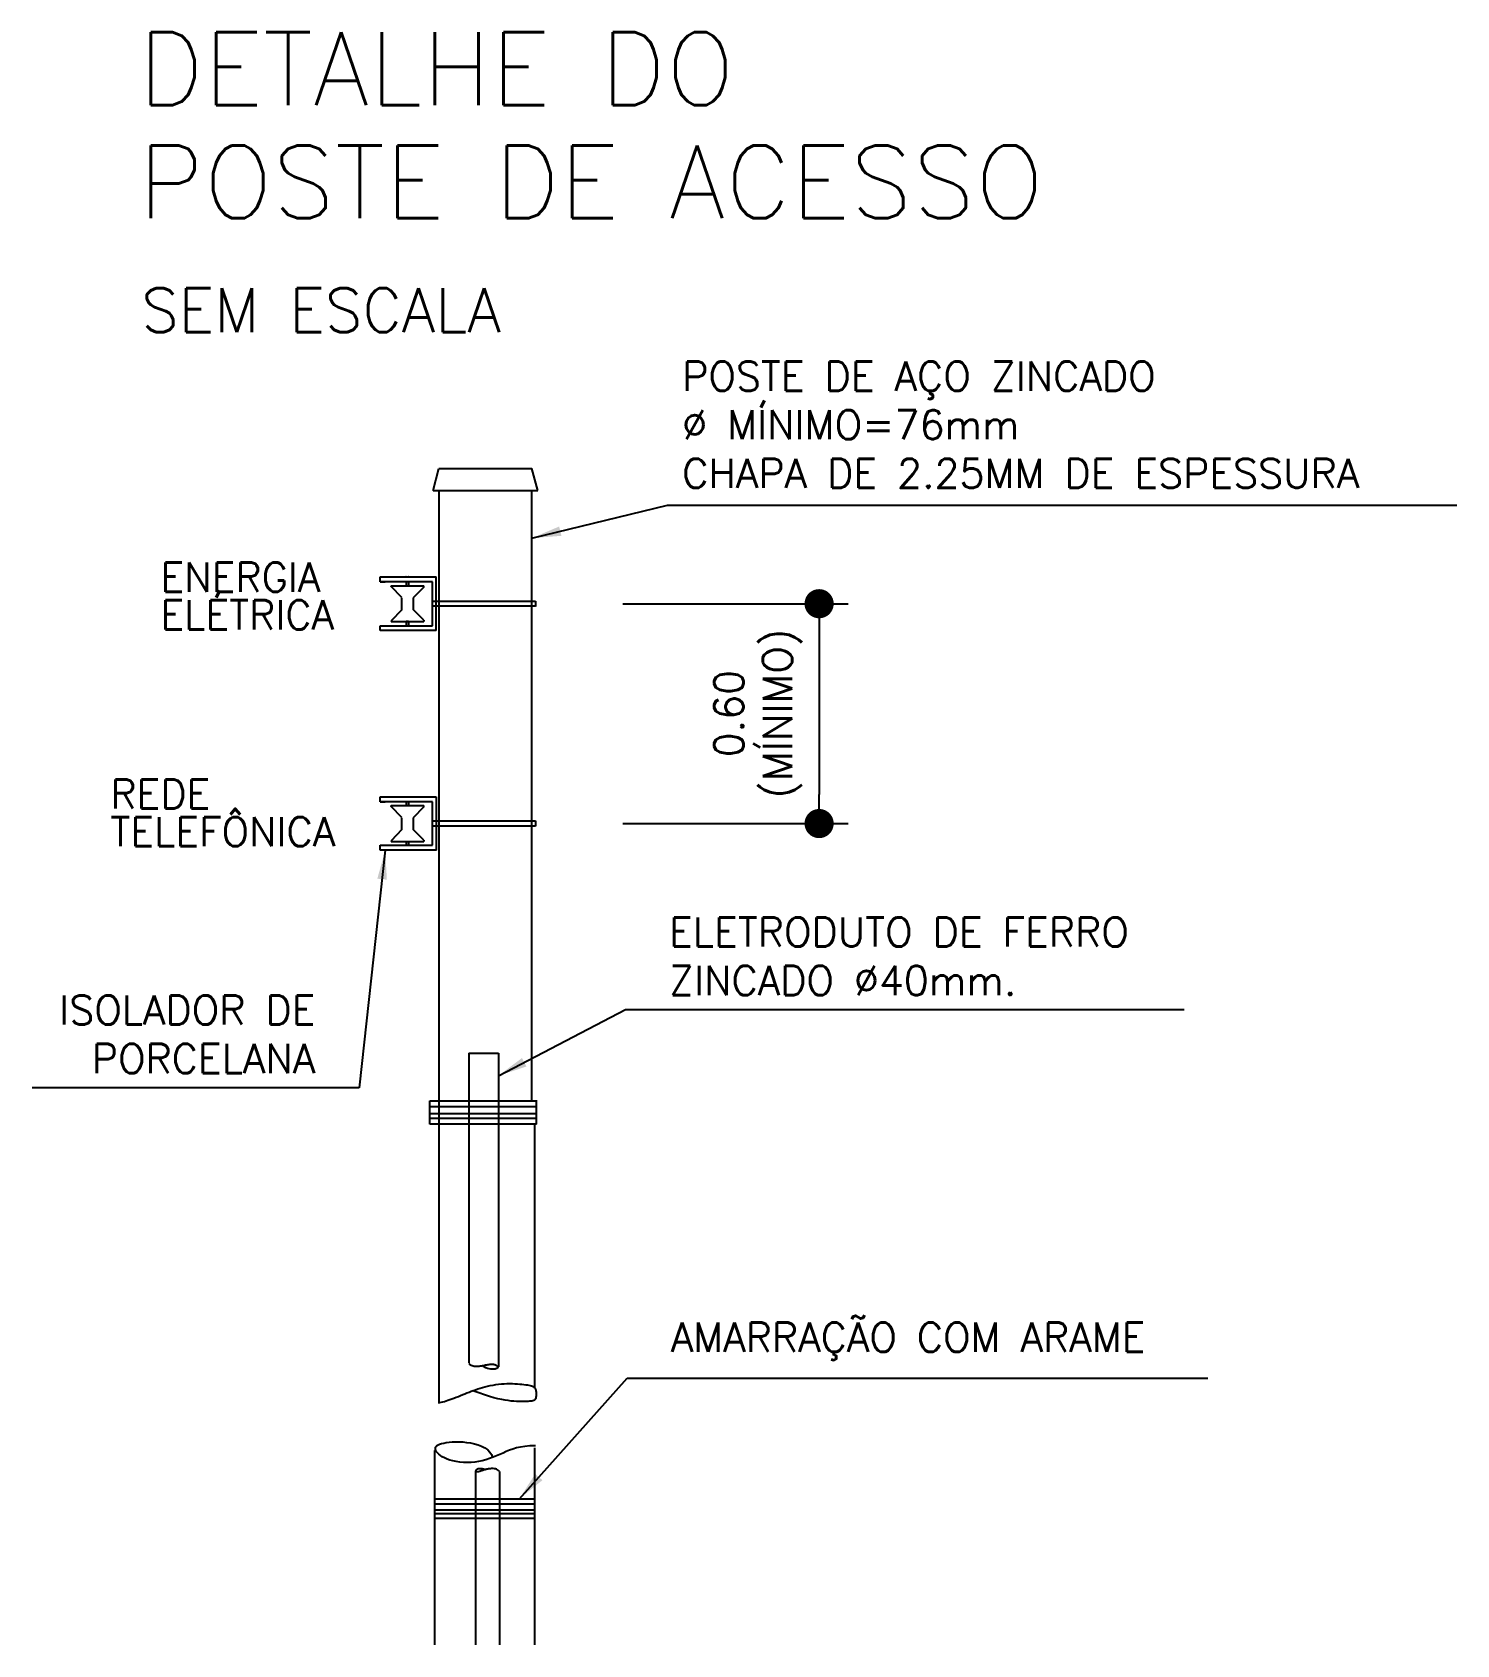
# Model space of a CAD drawing. Extents: x 155.18 to 160.06, y 118.25 to 123.78.
import ezdxf

# ---------------------------------------------------------------- set-up
doc = ezdxf.new("R2010")
doc.units = 0
doc.header["$MEASUREMENT"] = 0
doc.layers.get('0').update_dxf_attribs({"linetype": 'CONTINUOUS'})
doc.layers.get('DEFPOINTS').update_dxf_attribs({"linetype": 'CONTINUOUS'})
doc.layers.add('DETALHES', color=4, linetype='CONTINUOUS')
doc.styles.add('ROMANS', font='romans.shx')
doc.dimstyles.new('LINEAR', dxfattribs={"dimtxt": 0.1, "dimasz": 0.1, "dimexe": 0.1, "dimexo": 0.3, "dimgap": 0.05, "dimtad": 1, "dimtxsty": 'ROMANS', "dimblk1": 'DOT', "dimblk2": 'DOT', "dimsah": 1, "dimcen": 2.5, "dimclrd": 1, "dimclre": 1, "dimclrt": 3, "dimazin": 3, "dimtfac": 1, "dimtdec": 4, "dimtofl": 0, "dimtmove": 0, "dimatfit": 3, "dimtvp": 1, "dimtolj": 1, "dimtzin": 0})
doc.dimstyles.new('TEXTO', dxfattribs={"dimtxt": 0.1, "dimasz": 0.1, "dimexe": 0.1, "dimexo": 0.3, "dimgap": 0.05, "dimtad": 1, "dimdec": 4, "dimtxsty": 'ROMANS', "dimcen": 2.5, "dimclrd": 1, "dimclre": 1, "dimclrt": 3, "dimazin": 3, "dimtfac": 1, "dimtdec": 4, "dimtmove": 0, "dimatfit": 3, "dimtvp": 1, "dimtolj": 1, "dimtzin": 0})

# ---------------------------------------------------------------- blocks, each defined once
blk = doc.blocks.new('_DOT')
at = {"color": 0, "linetype": 'BYBLOCK'}
blk.add_line((-0.5, 0), (-1, 0), dxfattribs=at)
at = {"color": 0, "linetype": 'BYBLOCK', "const_width": 0.5}
blk.add_lwpolyline([(-0.25, 0, 1), (0.25, 0, 1)], format="xyb", close=True, dxfattribs=at)
blk = doc.blocks.new('*D1')
at = {"color": 1, "linetype": 'BYBLOCK'}
for p, q in [((157.2025, 121.8213), (157.9756, 121.8213)), ((157.8756, 121.7213), (157.8756, 121.1667)), ((157.2025, 121.0667), (157.9756, 121.0667))]:
    blk.add_line(p, q, dxfattribs=at)
at = {"layer": 'DEFPOINTS', "color": 0, "linetype": 'BYBLOCK'}
for p in [(156.9025, 121.8213), (156.9025, 121.0667), (157.8756, 121.0667)]:
    blk.add_point(p, dxfattribs=at)
at = {"color": 1, "linetype": 'BYBLOCK', "xscale": 0.1, "yscale": 0.1, "zscale": 0.1}
for p, rotation in [((157.8756, 121.8213), 90), ((157.8756, 121.0667), 270)]:
    blk.add_blockref('_DOT', p, dxfattribs=dict(at, rotation=rotation))
at = {"color": 3, "linetype": 'BYBLOCK', "insert": (157.666, 121.444), "char_height": 0.1, "attachment_point": 5, "rotation": 90, "style": 'ROMANS'}
blk.add_mtext('\\A1;0.60 \\P(MÍNIMO)', dxfattribs=at)

msp = doc.modelspace()

# ---------------------------------------------------------------- linework, layer by layer
at = {"layer": 'DETALHES', "color": 4}
for p, q in [((156.5514, 122.2104), (156.5715, 122.2854)), ((156.5715, 122.2854), (156.8904, 122.2854)), ((156.9104, 122.2104), (156.8904, 122.2854)), ((156.5514, 122.2104), (156.9104, 122.2104)), ((156.5715, 122.2104), (156.5715, 119.0755)), ((156.8904, 120.9671), (156.8904, 122.2104)), ((156.5715, 121.9291), (156.5715, 121.6603)), ((156.8904, 120.1137), (156.8904, 120.9671)), ((156.6741, 120.2782), (156.6741, 119.2145)), ((156.6741, 120.278), (156.7752, 120.278)), ((156.7752, 120.2782), (156.7752, 119.2023)), ((156.8996, 120.0335), (156.8996, 119.1323)), ((156.6735, 119.2123), (156.6778, 119.2097)), ((156.6778, 119.2097), (156.6818, 119.2077)), ((156.6818, 119.2077), (156.6855, 119.2062)), ((156.6855, 119.2062), (156.6891, 119.2051)), ((156.6891, 119.2051), (156.6925, 119.2044)), ((156.6925, 119.2044), (156.6959, 119.2041)), ((156.6959, 119.2041), (156.6993, 119.2039)), ((156.6993, 119.2039), (156.7026, 119.204)), ((156.7026, 119.204), (156.7061, 119.2043)), ((156.7061, 119.2043), (156.7096, 119.2046)), ((156.7096, 119.2046), (156.7132, 119.2051)), ((156.7132, 119.2051), (156.7168, 119.2057)), ((156.7168, 119.2057), (156.7205, 119.2063)), ((156.7205, 119.2063), (156.7242, 119.2069)), ((156.7266, 119.2014), (156.7211, 119.2051)), ((156.7242, 119.2069), (156.7279, 119.2076)), ((156.7324, 119.1986), (156.7266, 119.2014)), ((156.7279, 119.2076), (156.7316, 119.2083)), ((156.7316, 119.2083), (156.7353, 119.209)), ((156.7383, 119.1965), (156.7324, 119.1986)), ((156.7353, 119.209), (156.739, 119.2096)), ((156.7441, 119.1951), (156.7383, 119.1965)), ((156.739, 119.2096), (156.7426, 119.2102)), ((156.7426, 119.2102), (156.7461, 119.2107)), ((156.7497, 119.1943), (156.7441, 119.1951)), ((156.7461, 119.2107), (156.7494, 119.211)), ((156.7494, 119.211), (156.7526, 119.2112)), ((156.755, 119.194), (156.7497, 119.1943)), ((156.7526, 119.2112), (156.7557, 119.2111)), ((156.7597, 119.1941), (156.755, 119.194)), ((156.7557, 119.2111), (156.7585, 119.2109)), ((156.7585, 119.2109), (156.761, 119.2104)), ((156.7637, 119.1944), (156.7597, 119.1941)), ((156.761, 119.2104), (156.7633, 119.2097)), ((156.7633, 119.2097), (156.7654, 119.2088)), ((156.767, 119.195), (156.7637, 119.1944)), ((156.7654, 119.2088), (156.7672, 119.2077)), ((156.7694, 119.1958), (156.767, 119.195)), ((156.7672, 119.2077), (156.7688, 119.2066)), ((156.7688, 119.2066), (156.7701, 119.2053)), ((156.7712, 119.1967), (156.7694, 119.1958)), ((156.7701, 119.2053), (156.7712, 119.204)), ((156.7712, 119.204), (156.7721, 119.2027)), ((156.7723, 119.1977), (156.7712, 119.1967)), ((156.7721, 119.2027), (156.7727, 119.2013)), ((156.7729, 119.1988), (156.7723, 119.1977)), ((156.7727, 119.2013), (156.773, 119.2001)), ((156.773, 119.2001), (156.7729, 119.1988)), ((156.6603, 119.1094), (156.6675, 119.1123)), ((156.6675, 119.1123), (156.6747, 119.1152)), ((156.6747, 119.1152), (156.6819, 119.118)), ((156.6819, 119.118), (156.6891, 119.1207)), ((156.7083, 119.1122), (156.6872, 119.1199)), ((156.6891, 119.1207), (156.6966, 119.1234)), ((156.6966, 119.1234), (156.7043, 119.126)), ((156.7043, 119.126), (156.7123, 119.1286)), ((156.7273, 119.1057), (156.7083, 119.1122)), ((156.7123, 119.1286), (156.7206, 119.1311)), ((156.7206, 119.1311), (156.7293, 119.1334)), ((156.7293, 119.1334), (156.7383, 119.1357)), ((156.7383, 119.1357), (156.7475, 119.1377)), ((156.7475, 119.1377), (156.7569, 119.1395)), ((156.7569, 119.1395), (156.7664, 119.1411)), ((156.7664, 119.1411), (156.776, 119.1424)), ((156.776, 119.1424), (156.7856, 119.1434)), ((156.7856, 119.1434), (156.7952, 119.1441)), ((156.7952, 119.1441), (156.8047, 119.1444)), ((156.8047, 119.1444), (156.8141, 119.1444)), ((156.8141, 119.1444), (156.8232, 119.1443)), ((156.8232, 119.1443), (156.832, 119.1439)), ((156.832, 119.1439), (156.8404, 119.1434)), ((156.8404, 119.1434), (156.8483, 119.1428)), ((156.8483, 119.1428), (156.8558, 119.1421)), ((156.8558, 119.1421), (156.8626, 119.1414)), ((156.8626, 119.1414), (156.8689, 119.1406)), ((156.8689, 119.1406), (156.8746, 119.1398)), ((156.8746, 119.1398), (156.8798, 119.1389)), ((156.8798, 119.1389), (156.8844, 119.1379)), ((156.8844, 119.1379), (156.8884, 119.1368)), ((156.8884, 119.1368), (156.8919, 119.1355)), ((156.8919, 119.1355), (156.8948, 119.1341)), ((156.8948, 119.1341), (156.8973, 119.1325)), ((156.8973, 119.1325), (156.8993, 119.1307)), ((156.8993, 119.1307), (156.9008, 119.1287)), ((156.9008, 119.1287), (156.9021, 119.1265)), ((156.9021, 119.1265), (156.903, 119.1241)), ((156.903, 119.1241), (156.9037, 119.1215)), ((156.9037, 119.1215), (156.9042, 119.1186)), ((156.9042, 119.1186), (156.9045, 119.1155)), ((156.9045, 119.1155), (156.9048, 119.1122)), ((156.9048, 119.1122), (156.9049, 119.1088)), ((156.5715, 119.0795), (156.574, 119.0798)), ((156.574, 119.0798), (156.5795, 119.0807)), ((156.5795, 119.0807), (156.5848, 119.0818)), ((156.5848, 119.0818), (156.5901, 119.0832)), ((156.5901, 119.0832), (156.5958, 119.085)), ((156.5958, 119.085), (156.6019, 119.087)), ((156.6019, 119.087), (156.6085, 119.0893)), ((156.6085, 119.0893), (156.6156, 119.0919)), ((156.6156, 119.0919), (156.6229, 119.0946)), ((156.6229, 119.0946), (156.6304, 119.0975)), ((156.6304, 119.0975), (156.6379, 119.1004)), ((156.6379, 119.1004), (156.6455, 119.1034)), ((156.6455, 119.1034), (156.653, 119.1065)), ((156.653, 119.1065), (156.6603, 119.1094)), ((156.7444, 119.1003), (156.7273, 119.1057)), ((156.7598, 119.0959), (156.7444, 119.1003)), ((156.7738, 119.0924), (156.7598, 119.0959)), ((156.7865, 119.0896), (156.7738, 119.0924)), ((156.7981, 119.0874), (156.7865, 119.0896)), ((156.8089, 119.0858), (156.7981, 119.0874)), ((156.8189, 119.0846), (156.8089, 119.0858)), ((156.8284, 119.0838), (156.8189, 119.0846)), ((156.8372, 119.0832), (156.8284, 119.0838)), ((156.8454, 119.0829), (156.8372, 119.0832)), ((156.853, 119.0828), (156.8454, 119.0829)), ((156.86, 119.0829), (156.853, 119.0828)), ((156.8664, 119.083), (156.86, 119.0829)), ((156.8723, 119.0832), (156.8664, 119.083)), ((156.8776, 119.0834), (156.8723, 119.0832)), ((156.8824, 119.0837), (156.8776, 119.0834)), ((156.8867, 119.084), (156.8824, 119.0837)), ((156.8905, 119.0846), (156.8867, 119.084)), ((156.8937, 119.0854), (156.8905, 119.0846)), ((156.8965, 119.0865), (156.8937, 119.0854)), ((156.8989, 119.088), (156.8965, 119.0865)), ((156.9008, 119.09), (156.8989, 119.088)), ((156.9023, 119.0924), (156.9008, 119.09)), ((156.9034, 119.0952), (156.9023, 119.0924)), ((156.9042, 119.0984), (156.9034, 119.0952)), ((156.9047, 119.1017), (156.9042, 119.0984)), ((156.9049, 119.1052), (156.9047, 119.1017)), ((156.9049, 119.1088), (156.9049, 119.1052)), ((156.6169, 118.944), (156.6285, 118.9445)), ((156.6285, 118.9445), (156.6407, 118.9445)), ((156.6407, 118.9445), (156.6533, 118.9439)), ((156.557, 118.2479), (156.557, 118.9147)), ((156.5591, 118.9223), (156.5598, 118.9256)), ((156.5594, 118.9186), (156.5591, 118.9223)), ((156.5607, 118.9147), (156.5594, 118.9186)), ((156.5598, 118.9256), (156.5616, 118.9286)), ((156.563, 118.9105), (156.5607, 118.9147)), ((156.5616, 118.9286), (156.5645, 118.9314)), ((156.5664, 118.9062), (156.563, 118.9105)), ((156.5645, 118.9314), (156.5685, 118.9339)), ((156.5708, 118.9018), (156.5664, 118.9062)), ((156.5685, 118.9339), (156.5737, 118.9362)), ((156.5762, 118.8974), (156.5708, 118.9018)), ((156.5737, 118.9362), (156.58, 118.9382)), ((156.5827, 118.8932), (156.5762, 118.8974)), ((156.58, 118.9382), (156.5876, 118.9401)), ((156.5903, 118.8891), (156.5827, 118.8932)), ((156.5876, 118.9401), (156.5963, 118.9417)), ((156.599, 118.8854), (156.5903, 118.8891)), ((156.5963, 118.9417), (156.6062, 118.943)), ((156.6062, 118.943), (156.6169, 118.944)), ((156.6533, 118.9439), (156.6664, 118.9426)), ((156.6664, 118.9426), (156.6796, 118.9406)), ((156.6796, 118.9406), (156.6928, 118.9377)), ((156.6928, 118.9377), (156.7057, 118.9339)), ((156.7057, 118.9339), (156.7178, 118.9292)), ((156.7178, 118.9292), (156.7289, 118.9235)), ((156.7289, 118.9235), (156.7385, 118.9169)), ((156.7385, 118.9169), (156.7463, 118.9092)), ((156.7568, 118.8915), (156.7447, 118.8871)), ((156.7463, 118.9092), (156.7518, 118.9005)), ((156.7518, 118.9005), (156.7547, 118.8907)), ((156.7686, 118.8963), (156.7568, 118.8915)), ((156.7802, 118.9011), (156.7686, 118.8963)), ((156.7914, 118.906), (156.7802, 118.9011)), ((156.8025, 118.9108), (156.7914, 118.906)), ((156.8136, 118.9154), (156.8025, 118.9108)), ((156.8251, 118.9196), (156.8136, 118.9154)), ((156.8375, 118.9233), (156.8251, 118.9196)), ((156.8511, 118.9265), (156.8375, 118.9233)), ((156.8663, 118.9289), (156.8511, 118.9265)), ((156.8834, 118.9304), (156.8663, 118.9289)), ((156.9029, 118.9309), (156.8834, 118.9304)), ((156.9006, 118.2479), (156.9006, 118.9234)), ((156.6087, 118.882), (156.599, 118.8854)), ((156.6194, 118.8791), (156.6087, 118.882)), ((156.6308, 118.8767), (156.6194, 118.8791)), ((156.6429, 118.8749), (156.6308, 118.8767)), ((156.6554, 118.8737), (156.6429, 118.8749)), ((156.6682, 118.8732), (156.6554, 118.8737)), ((156.6813, 118.8736), (156.6682, 118.8732)), ((156.6943, 118.8747), (156.6813, 118.8736)), ((156.7071, 118.8768), (156.6943, 118.8747)), ((156.6964, 118.8445), (156.6964, 118.2479)), ((156.6987, 118.8451), (156.6988, 118.8461)), ((156.6989, 118.8442), (156.6987, 118.8451)), ((156.6988, 118.8461), (156.6992, 118.8472)), ((156.6992, 118.8434), (156.6989, 118.8442)), ((156.6992, 118.8472), (156.6997, 118.8483)), ((156.6998, 118.8428), (156.6992, 118.8434)), ((156.6997, 118.8483), (156.7004, 118.8493)), ((156.7006, 118.8423), (156.6998, 118.8428)), ((156.7004, 118.8493), (156.7014, 118.8503)), ((156.7016, 118.8419), (156.7006, 118.8423)), ((156.7014, 118.8503), (156.7025, 118.8513)), ((156.7028, 118.8417), (156.7016, 118.8419)), ((156.7025, 118.8513), (156.7039, 118.852)), ((156.7042, 118.8417), (156.7028, 118.8417)), ((156.7039, 118.852), (156.7055, 118.8526)), ((156.7058, 118.8418), (156.7042, 118.8417)), ((156.7055, 118.8526), (156.7073, 118.8531)), ((156.7076, 118.842), (156.7058, 118.8418)), ((156.7198, 118.8796), (156.7071, 118.8768)), ((156.7073, 118.8531), (156.7096, 118.8533)), ((156.7096, 118.8425), (156.7076, 118.842)), ((156.7096, 118.8533), (156.7123, 118.8533)), ((156.7118, 118.843), (156.7096, 118.8425)), ((156.7141, 118.8437), (156.7118, 118.843)), ((156.7123, 118.8533), (156.7157, 118.853)), ((156.7165, 118.8445), (156.7141, 118.8437)), ((156.7157, 118.853), (156.7197, 118.8525)), ((156.719, 118.8453), (156.7165, 118.8445)), ((156.7217, 118.8462), (156.719, 118.8453)), ((156.7197, 118.8525), (156.7245, 118.8518)), ((156.7324, 118.8831), (156.7198, 118.8796)), ((156.7244, 118.847), (156.7217, 118.8462)), ((156.7272, 118.8479), (156.7244, 118.847)), ((156.7245, 118.8518), (156.7301, 118.8508)), ((156.73, 118.8487), (156.7272, 118.8479)), ((156.7328, 118.8495), (156.73, 118.8487)), ((156.7447, 118.8871), (156.7324, 118.8831)), ((156.7358, 118.8502), (156.7328, 118.8495)), ((156.7387, 118.8509), (156.7358, 118.8502)), ((156.7417, 118.8515), (156.7387, 118.8509)), ((156.7448, 118.852), (156.7417, 118.8515)), ((156.748, 118.8523), (156.7448, 118.852)), ((156.7512, 118.8526), (156.748, 118.8523)), ((156.7545, 118.8528), (156.7512, 118.8526)), ((156.7579, 118.8527), (156.7545, 118.8528)), ((156.7614, 118.8523), (156.7579, 118.8527)), ((156.7648, 118.8516), (156.7614, 118.8523)), ((156.7683, 118.8504), (156.7648, 118.8516)), ((156.7718, 118.8486), (156.7683, 118.8504)), ((156.7753, 118.8462), (156.7718, 118.8486)), ((156.7787, 118.8431), (156.7753, 118.8462)), ((156.7792, 118.8427), (156.7792, 118.2479))]:
    msp.add_line(p, q, dxfattribs=at)
at = {"layer": 'DETALHES', "color": 2}
for p, q in [((156.3699, 121.9134), (156.5618, 121.9134)), ((156.3699, 121.8961), (156.3699, 121.9131)), ((156.5494, 121.8961), (156.3699, 121.8961)), ((156.3699, 121.8961), (156.3867, 121.8961)), ((156.4436, 121.8423), (156.4069, 121.8801)), ((156.407, 121.883), (156.5191, 121.883)), ((156.407, 121.88), (156.407, 121.883)), ((156.4583, 121.9136), (156.4576, 121.9136)), ((156.4592, 121.8956), (156.4592, 121.8827)), ((156.4665, 121.9136), (156.4658, 121.9136)), ((156.4667, 121.8956), (156.4667, 121.8827)), ((156.5191, 121.8785), (156.4828, 121.8409)), ((156.5191, 121.8785), (156.5191, 121.883)), ((156.5494, 121.7451), (156.5494, 121.8961)), ((156.5618, 121.7293), (156.5618, 121.9134)), ((156.4438, 121.8003), (156.4438, 121.8414)), ((156.4836, 121.8003), (156.4836, 121.8414)), ((156.5494, 121.8305), (156.9025, 121.8305)), ((156.5494, 121.8124), (156.5494, 121.8305)), ((156.9025, 121.8305), (156.9025, 121.8122)), ((156.4441, 121.8007), (156.4072, 121.7624)), ((156.5191, 121.7644), (156.4833, 121.8012)), ((156.9025, 121.8124), (156.5494, 121.8124)), ((156.5815, 121.8123), (156.5815, 121.8123)), ((156.9025, 121.8122), (156.9025, 121.8124)), ((156.3699, 121.7451), (156.5494, 121.7451)), ((156.3699, 121.7293), (156.3699, 121.7451)), ((156.5618, 121.7293), (156.3699, 121.7293)), ((156.4072, 121.7624), (156.4072, 121.7599)), ((156.4072, 121.7599), (156.5191, 121.7599)), ((156.4592, 121.7609), (156.4592, 121.7463)), ((156.4592, 121.7608), (156.4667, 121.7608)), ((156.4592, 121.7596), (156.4592, 121.7461)), ((156.4667, 121.7609), (156.4667, 121.7461)), ((156.4667, 121.7596), (156.4667, 121.7461)), ((156.5191, 121.7644), (156.5191, 121.7599)), ((156.3699, 121.1589), (156.5621, 121.1589)), ((156.3699, 121.1415), (156.3699, 121.1589)), ((156.5621, 121.1589), (156.5621, 120.9751)), ((156.5494, 121.1415), (156.3699, 121.1415)), ((156.3699, 121.1415), (156.3867, 121.1415)), ((156.4436, 121.0877), (156.4069, 121.1255)), ((156.407, 121.1254), (156.407, 121.1284)), ((156.407, 121.1284), (156.5191, 121.1284)), ((156.4592, 121.141), (156.4592, 121.1281)), ((156.4667, 121.141), (156.4667, 121.1281)), ((156.5191, 121.1239), (156.4828, 121.0863)), ((156.5191, 121.1239), (156.5191, 121.1284)), ((156.5494, 120.9921), (156.5494, 121.1415)), ((156.4438, 121.0457), (156.4438, 121.0868)), ((156.4836, 121.0457), (156.4836, 121.0868)), ((156.5494, 121.0758), (156.9025, 121.0758)), ((156.5494, 121.0577), (156.5494, 121.0758)), ((156.9025, 121.0577), (156.5494, 121.0577)), ((156.5815, 121.0577), (156.5815, 121.0577)), ((156.9025, 121.0758), (156.9025, 121.0576)), ((156.9025, 121.0576), (156.9025, 121.0577)), ((156.4441, 121.0461), (156.4072, 121.0078)), ((156.4072, 121.0078), (156.4072, 121.0053)), ((156.4072, 121.0053), (156.5191, 121.0053)), ((156.4592, 121.0053), (156.4592, 120.9923)), ((156.4667, 121.0053), (156.4667, 120.9923)), ((156.5191, 121.0098), (156.4833, 121.0466)), ((156.5191, 121.0098), (156.5191, 121.0053)), ((156.3699, 120.9921), (156.5494, 120.9921)), ((156.3699, 120.9751), (156.3699, 120.9921)), ((156.5628, 120.9751), (156.3699, 120.9751)), ((156.5406, 120.1154), (156.9079, 120.1154)), ((156.5406, 120.0346), (156.5406, 120.1154)), ((156.9064, 120.0354), (156.9064, 120.115)), ((156.9065, 120.0945), (156.5404, 120.0945)), ((156.5404, 120.0714), (156.9065, 120.0714)), ((156.9065, 120.054), (156.5404, 120.054)), ((156.5404, 120.0362), (156.9065, 120.0362)), ((156.5566, 118.749), (156.9002, 118.749)), ((156.9002, 118.7301), (156.5566, 118.7301)), ((156.5556, 118.6823), (156.9002, 118.6823)), ((156.5566, 118.7112), (156.9013, 118.7112)), ((156.9013, 118.697), (156.5566, 118.697))]:
    msp.add_line(p, q, dxfattribs=at)

# ---------------------------------------------------------------- texts
at = {"layer": 'DETALHES', "color": 6, "style": 'ROMANS'}
for s, p in [('DETALHE DO', (155.5395, 123.5328)), ('POSTE DE ACESSO', (155.5395, 123.1442))]:
    msp.add_text(s, height=0.25, dxfattribs=at).set_placement(p)
at = {"layer": 'DETALHES', "color": 4, "style": 'ROMANS'}
msp.add_text('SEM ESCALA', height=0.15, dxfattribs=at).set_placement((155.5502, 122.7539))
at = {"layer": 'DETALHES', "color": 3, "style": 'ROMANS'}
for s, p in [('ENERGIA', (155.6159, 121.8626)), ('ELÉTRICA', (155.6159, 121.733)), ('REDE', (155.4442, 121.1182)), ('TELEFÔNICA', (155.4442, 120.9887))]:
    msp.add_text(s, height=0.1, dxfattribs=at).set_placement(p)
at = {"layer": 'DETALHES', "color": 3, "char_height": 0.1, "style": 'ROMANS'}
for s, insert, attachment_point in [('POSTE DE AÇO ZINCADO\\P%%C MÍNIMO=76mm\\PCHAPA DE 2.25MM DE ESPESSURA', (157.4059, 122.4356), 4), ('\\A1;ELETRODUTO DE FERRO\\PZINCADO %%c40mm.', (157.3608, 120.6113), 4), ('\\A1;ISOLADOR DE \\PPORCELANA', (156.1475, 120.3434), 6), ('\\A1;AMARRAÇÃO COM ARAME', (157.3667, 119.2892), 4)]:
    msp.add_mtext(s, dxfattribs=dict(at, insert=insert, attachment_point=attachment_point))

# ---------------------------------------------------------------- dimensions: what is measured, and where the dimension line sits
at = {"layer": 'DETALHES'}
dim = msp.add_linear_dim(base=(157.8756, 121.0667), p1=(156.9025, 121.8213), p2=(156.9025, 121.0667), angle=90, text='0.60 \\P(MÍNIMO)', dimstyle='LINEAR', dxfattribs=at)
dim.commit()
dim.dimension.update_dxf_attribs({"geometry": '*D1', "text_midpoint": (157.8756, 121.444), "dimtype": 160})

# ---------------------------------------------------------------- leaders
at = {"layer": 'DETALHES', "color": 1, "annotation_type": 0, "has_hookline": 1}
for points, hookline_direction, text_width in [([(156.8904, 122.0467), (157.3559, 122.1594)], 0, 2.6571), ([(156.3872, 120.9751), (156.2975, 120.16), (156.1975, 120.16)], 1, 0.9714), ([(156.7752, 120.2012), (157.2108, 120.428), (157.3108, 120.428)], 0, 1.7667), ([(156.8473, 118.749), (157.2167, 119.163), (157.3167, 119.163)], 0, 1.8429)]:
    msp.add_leader(points, dimstyle='TEXTO', dxfattribs=dict(at, hookline_direction=hookline_direction, text_width=text_width))

doc.saveas('drawing.dxf')
